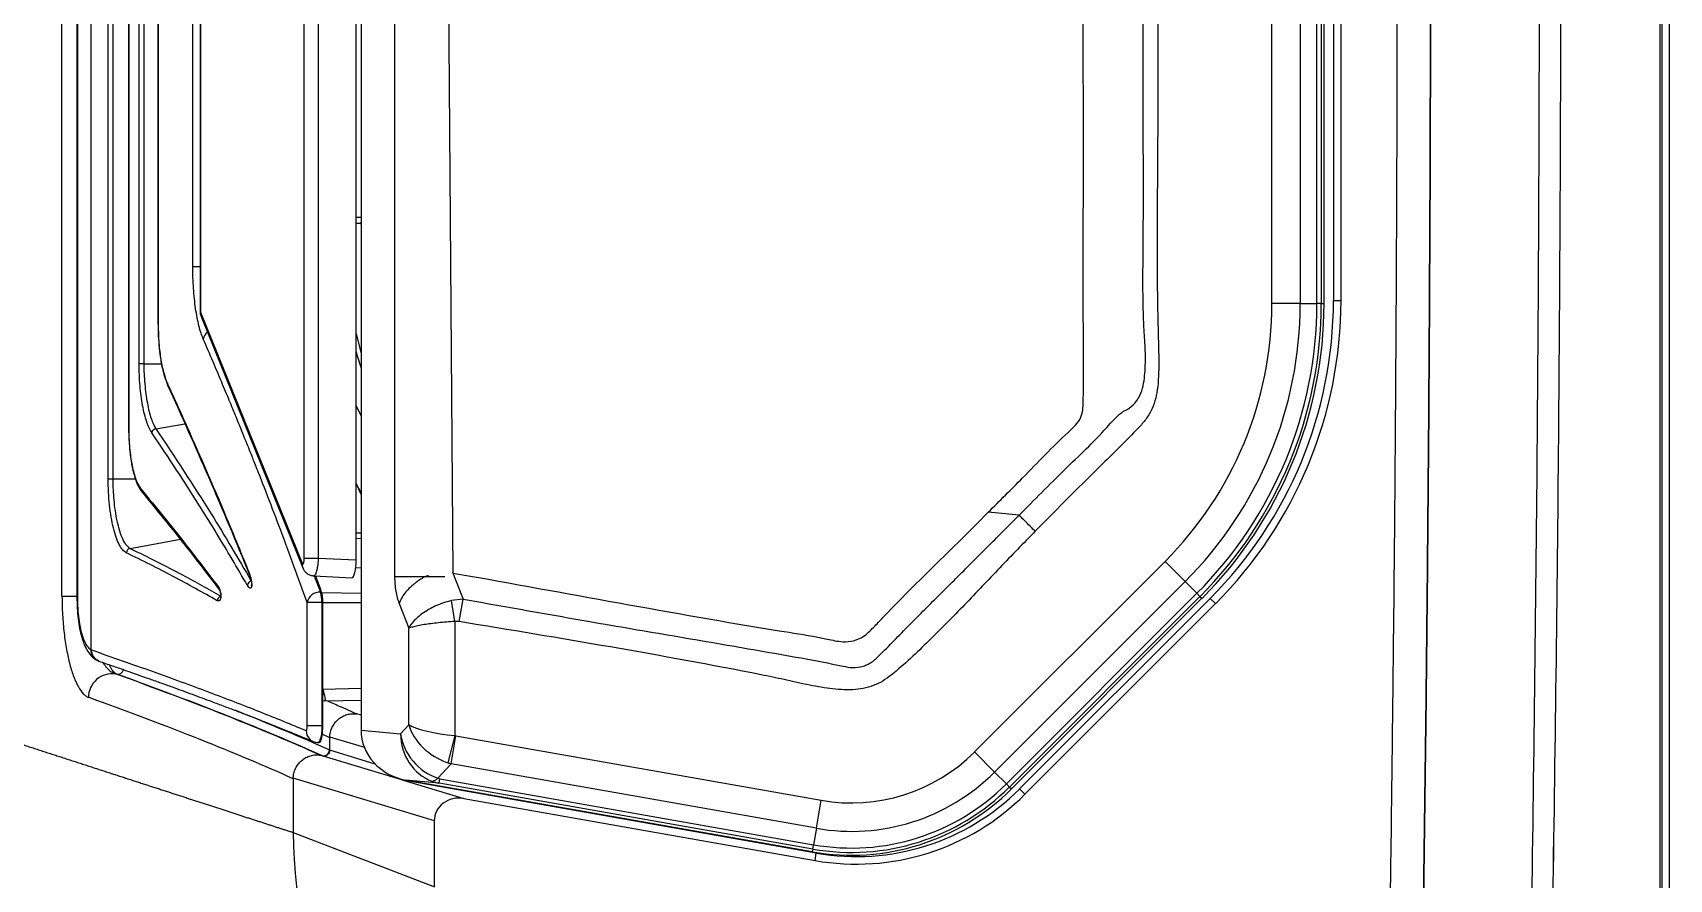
# Model space of a CAD drawing. Extents: x 409 to 498, y 628 to 778.
# Drawn here: x 480.86 to 498.04, y 679.6 to 688.48 of the extents above; entities that cross this region are included whole.
import ezdxf

# ---------------------------------------------------------------- set-up
doc = ezdxf.new("R2010")
doc.units = 0
doc.header["$MEASUREMENT"] = 0
doc.layers.add('1', color=4, linetype='Continuous')
doc.layers.add('GEOMETRY', color=4, linetype='Continuous', lineweight=25)

# ---------------------------------------------------------------- blocks, each defined once
blk = doc.blocks.new('2026_PULSE')
at = {"layer": 'GEOMETRY'}
for p, q in [((89.46, 86.582), (89.46, 2.918)), ((75.731, 53.227), (75.731, 36.205)), ((72.897, 37.049), (72.897, 52.403)), ((72.592, 37.612), (72.592, 51.888)), ((72.749, 51.88), (72.749, 37.572)), ((72.755, 51.88), (72.755, 37.572)), ((76.082, 51.619), (76.082, 37.813)), ((76.593, 51.605), (76.694, 37.853)), ((75.134, 38.01), (75.134, 51.442)), ((75.282, 51.442), (75.282, 38.01)), ((75.679, 37.992), (75.679, 51.46)), ((73.076, 38.842), (73.076, 50.61)), ((73.125, 50.61), (73.125, 38.842)), ((73.291, 50.078), (73.291, 39.374)), ((73.293, 50.078), (73.293, 39.374)), ((73.402, 40.048), (73.402, 49.39)), ((73.45, 49.39), (73.45, 40.048)), ((73.599, 48.956), (73.599, 40.475)), ((73.601, 48.956), (73.601, 40.475)), ((74.042, 48.857), (74.042, 40.595)), ((74.045, 48.857), (74.045, 40.595)), ((85.936, 48.786), (85.936, 40.714)), ((86.015, 40.714), (86.015, 48.786)), ((85.288, 40.68), (85.288, 48.752)), ((85.586, 48.752), (85.586, 40.68)), ((85.761, 40.68), (85.761, 48.752)), ((85.808, 48.752), (85.808, 40.68)), ((85.836, 48.752), (85.836, 40.68)), ((73.965, 41.066), (73.965, 48.386)), ((75.731, 41.584), (75.679, 41.584)), ((75.723, 41.522), (75.679, 41.522)), ((75.723, 41.522), (75.731, 41.522)), ((74.041, 41.066), (73.965, 41.066)), ((85.936, 40.714), (86.015, 40.714)), ((74.042, 40.595), (74.045, 40.595)), ((74.049, 40.554), (74.059, 40.526)), ((74.054, 40.573), (75.112, 37.956)), ((85.586, 40.68), (85.288, 40.68)), ((85.586, 40.68), (85.761, 40.68)), ((85.808, 40.68), (85.761, 40.68)), ((85.808, 40.68), (85.836, 40.68)), ((73.601, 40.475), (73.599, 40.475)), ((74.059, 40.526), (75.118, 37.909)), ((75.679, 40.363), (75.731, 40.155)), ((73.45, 40.048), (73.402, 40.048)), ((73.45, 40.048), (73.636, 40.048)), ((75.679, 39.609), (75.731, 39.498)), ((73.291, 39.374), (73.293, 39.374)), ((73.576, 39.368), (73.882, 39.419)), ((73.076, 38.842), (73.125, 38.842)), ((73.125, 38.842), (73.362, 38.842)), ((75.731, 38.676), (75.679, 38.797)), ((75.731, 38.698), (75.696, 38.759)), ((82.637, 38.46), (82.313, 38.491)), ((73.306, 38.112), (73.834, 38.207)), ((75.731, 38.272), (75.679, 38.272)), ((75.679, 38.217), (75.731, 38.219)), ((75.134, 38.01), (75.282, 38.01)), ((75.282, 38.01), (75.679, 37.992)), ((82.168, 35.976), (84.168, 37.976)), ((84.379, 37.765), (84.168, 37.976)), ((75.234, 37.823), (75.635, 37.804)), ((75.24, 37.823), (75.304, 37.652)), ((75.254, 37.822), (75.304, 37.683)), ((75.675, 37.91), (75.731, 37.908)), ((75.316, 37.652), (75.304, 37.683)), ((75.304, 37.652), (75.316, 37.652)), ((75.317, 37.648), (75.731, 37.642)), ((84.379, 37.765), (82.379, 35.765)), ((82.503, 35.641), (84.502, 37.641)), ((84.379, 37.765), (84.502, 37.641)), ((84.535, 37.608), (84.502, 37.641)), ((72.592, 37.612), (72.749, 37.612)), ((72.755, 37.572), (72.749, 37.572)), ((75.166, 36.25), (75.166, 37.544)), ((75.319, 37.544), (75.166, 37.544)), ((75.319, 37.544), (75.319, 36.25)), ((75.329, 37.544), (75.319, 37.544)), ((75.329, 36.62), (75.329, 37.544)), ((75.329, 37.544), (75.731, 37.544)), ((76.129, 37.535), (76.231, 37.274)), ((76.802, 37.579), (76.679, 37.564)), ((76.714, 37.345), (76.679, 37.564)), ((76.76, 37.344), (76.802, 37.579)), ((84.535, 37.608), (82.536, 35.608)), ((84.556, 37.588), (82.556, 35.588)), ((84.641, 37.587), (82.641, 35.588)), ((82.697, 35.532), (84.697, 37.532)), ((84.535, 37.608), (84.556, 37.588)), ((84.641, 37.587), (84.697, 37.532)), ((76.231, 36.262), (76.231, 37.274)), ((76.714, 37.345), (76.714, 36.148)), ((76.76, 37.344), (76.714, 37.345)), ((72.897, 37.049), (72.903, 37.046)), ((72.968, 36.935), (72.98, 36.93)), ((73.153, 36.795), (73.169, 36.792)), ((75.327, 36.604), (75.334, 36.601)), ((75.328, 36.636), (75.333, 36.621)), ((75.329, 36.636), (75.731, 36.644)), ((75.329, 36.571), (75.329, 36.62)), ((75.333, 36.621), (75.344, 36.58)), ((75.329, 36.25), (75.329, 36.571)), ((75.329, 36.508), (75.332, 36.509)), ((75.348, 36.513), (75.332, 36.508)), ((75.346, 36.512), (75.731, 36.52)), ((75.348, 36.513), (75.346, 36.513)), ((75.319, 36.25), (75.166, 36.25)), ((75.319, 36.25), (75.329, 36.25)), ((75.731, 36.361), (75.685, 36.375)), ((76.144, 36.167), (76.231, 36.262)), ((75.278, 36.075), (75.292, 36.075)), ((75.402, 36.126), (75.323, 36.161)), ((75.769, 36.024), (75.402, 36.132)), ((75.402, 35.995), (75.402, 36.126)), ((75.731, 36.205), (76.144, 36.167)), ((76.714, 36.148), (76.641, 35.862)), ((76.676, 35.852), (76.727, 36.145)), ((76.727, 36.145), (80.561, 35.469)), ((75.302, 35.943), (75.325, 35.936)), ((76.169, 35.68), (75.332, 35.933)), ((75.402, 35.995), (75.398, 35.997)), ((75.88, 35.849), (75.402, 35.994)), ((82.379, 35.765), (82.168, 35.976)), ((76.676, 35.852), (76.538, 35.7)), ((80.509, 35.176), (76.676, 35.852)), ((82.379, 35.765), (82.503, 35.641)), ((76.5, 35.252), (75.018, 35.7)), ((75.018, 35.695), (75.018, 35.131)), ((76.174, 35.679), (76.809, 35.487)), ((80.508, 34.915), (76.174, 35.679)), ((76.549, 35.649), (76.202, 35.681)), ((80.466, 34.929), (76.202, 35.681)), ((76.549, 35.649), (76.557, 35.695)), ((80.471, 34.957), (76.549, 35.649)), ((76.557, 35.695), (80.479, 35.003)), ((82.536, 35.608), (82.503, 35.641)), ((82.536, 35.608), (82.556, 35.588)), ((82.641, 35.588), (82.697, 35.532)), ((76.809, 35.487), (80.495, 34.838)), ((80.509, 35.176), (80.561, 35.469)), ((76.5, 34.56), (76.5, 35.252)), ((75.018, 35.131), (76.5, 34.56)), ((80.509, 35.176), (80.479, 35.003)), ((80.471, 34.957), (80.466, 34.929)), ((80.471, 34.957), (80.479, 35.003)), ((80.495, 34.838), (80.508, 34.915))]:
    blk.add_line(p, q, dxfattribs=at)
at = {"layer": 'GEOMETRY', "flags": 128}
for points in [[(75.723, 41.522), (75.726, 41.523), (75.728, 41.527), (75.731, 41.532), (75.731, 41.533)], [(75.679, 40.173), (75.691, 40.131), (75.731, 40.004)], [(76.692, 37.861), (76.73, 37.765), (76.802, 37.579)]]:
    blk.add_lwpolyline(points, dxfattribs=at)
at = {"layer": 'GEOMETRY'}
for centre, radius, start, end in [((81.514, 40.714), 4.422, 315.0001, 0), ((81.514, 40.714), 4.501, 315.0001, 0), ((74.167, 40.595), 0.125, 180, 199.0786), ((74.128, 40.582), 0.0837, 170.586, 198.9457), ((74.489, 40.748), 0.469, 199.0124, 201.9561), ((74.144, 40.56), 0.0913, 171.911, 201.8728), ((81.464, 40.68), 3.825, 315.0001, 0), ((81.464, 40.68), 4.123, 315.0001, 0), ((81.464, 40.68), 4.298, 315.0001, 0), ((81.464, 40.68), 4.344, 315.0001, 0), ((81.464, 40.68), 4.373, 315.0001, 0), ((74.194, 40.288), 0.121, 129.4048, 170.368), ((73.731, 39.842), 0.0338, 170.6822, 210.343), ((73.585, 39.319), 0.0503, 99.5655, 172.2644), ((73.46, 38.733), 0.0408, 174.2444, 218.2689), ((73.316, 38.065), 0.0482, 101.3451, 178.1177), ((74.587, 37.859), 0.0342, 171.9758, 209.3307), ((75.203, 37.943), 0.0913, 171.9051, 202.6004), ((74.271, 37.709), 0.0412, 175.0286, 217.3257), ((74.587, 37.72), 0.0496, 98.4209, 172.7957), ((75.297, 37.519), 0.134, 87.2297, 169.0883), ((75.01, 37.555), 0.31, 357.9507, 18.2905), ((74.27, 37.561), 0.0481, 100.7325, 178.1125), ((72.868, 37.18), 0.0663, 163.9802, 196.5226), ((73.12, 36.546), 0.251, 82.4639, 179.3876), ((73.177, 36.853), 0.0619, 261.9891, 347.0046), ((75.276, 36.197), 0.121, 178.2772, 269.4305), ((75.335, 35.998), 0.0628, 261.3767, 359.4559), ((80.878, 37.266), 1.825, 260, 315.0001), ((80.878, 37.266), 2.123, 260, 315.0001), ((76.466, 35.768), 0.099, 274.7783, 316.3514), ((80.878, 37.266), 2.373, 260, 315.0001), ((80.878, 37.266), 2.344, 260, 315.0001), ((80.878, 37.266), 2.298, 260, 315.0001), ((80.929, 37.3), 2.422, 260, 315.0001), ((80.929, 37.3), 2.501, 260, 315.0001)]:
    blk.add_arc(centre, radius, start, end, dxfattribs=at)
for centre, major_axis, ratio, start_param, end_param in [((75.635, 37.992), (0, 0.188), 0.23343, 3.130704, 4.711135), ((75.303, 37.544), (0, 0.125), 0.206898, 4.712389, 5.759587), ((-27.907, 53.065), (105.168, -18.595), 0.051607, 0.202683, 0.289704), ((-27.961, 53.075), (105.231, -18.606), 0.051607, 0.201869, 0.289371), ((-27.95, 52.819), (104.918, -18.595), 0.051723, 0.202479, 0.289746), ((-27.95, 53.137), (105.293, -18.606), 0.051579, 0.201859, 0.245918), ((75.292, 36.25), (0, 0.175), 0.206898, 3.483166, 4.712389), ((76.714, 36.262), (0.525, -0.051), 0.214989, 3.562743, 4.73309), ((76.714, 36.262), (0.458, -0.267), 0.746474, 3.805689, 4.976036), ((76.301, 36.197), (0.568, -0.053), 0.920287, 3.226571, 4.623069), ((76.628, 36.167), (-0.358, 0.384), 0.864326, 0.892781, 2.133404), ((76.628, 36.167), (-0.023, 0.525), 0.919446, 1.530803, 2.771426), ((76.793, 36.349), (0.149, 0.164), 0.846462, 3.562615, 3.63289), ((76.793, 36.349), (0.388, -0.353), 0.966078, 5.133411, 5.203687), ((76.177, 35.742), (0.0654, -0.0198), 0.914568, 4.861612, 5.313603), ((76.136, 35.432), (0.262, -0.079), 0.914568, 1.700566, 1.72002), ((76.748, 36.156), (0.442, 0.369), 0.813707, 3.576871, 3.732746), ((76.687, 35.808), (0.183, 0.08), 0.456183, 3.588425, 3.7443), ((76.771, 35.24), (0.262, -0.079), 0.914568, 1.700566, 3.411106)]:
    blk.add_ellipse(centre, major_axis=major_axis, ratio=ratio, start_param=start_param, end_param=end_param, dxfattribs=at)
for points, knots in [([(89.386, 2.918), (89.386, 2.945), (89.386, 2.973), (89.386, 3.027), (89.386, 3.109), (89.386, 3.299), (89.386, 3.681), (89.386, 4.443), (89.386, 5.968), (89.386, 7.276), (89.386, 9.89), (89.385, 11.633), (89.385, 16.862), (89.385, 20.348), (89.384, 30.806), (89.384, 37.778), (89.384, 51.722), (89.384, 58.694), (89.385, 69.152), (89.385, 72.638), (89.385, 77.867), (89.386, 79.61), (89.386, 82.225), (89.386, 83.532), (89.386, 85.057), (89.386, 85.82), (89.386, 86.201), (89.386, 86.392), (89.386, 86.473), (89.386, 86.528), (89.386, 86.555), (89.386, 86.582)], [0, 0, 0, 0, 0.000977, 0.000977, 0.001953, 0.003906, 0.007812, 0.015625, 0.03125, 0.0625, 0.0625, 0.125, 0.125, 0.25, 0.25, 0.5, 0.5, 0.75, 0.75, 0.875, 0.875, 0.9375, 0.9375, 0.96875, 0.984375, 0.992187, 0.996094, 0.998047, 0.999023, 0.999023, 1, 1, 1, 1]), ([(89.386, 2.918), (89.386, 2.945), (89.386, 2.973), (89.386, 3.027), (89.386, 3.109), (89.386, 3.299), (89.386, 3.681), (89.386, 4.443), (89.386, 5.968), (89.386, 7.276), (89.386, 9.89), (89.385, 11.633), (89.385, 16.862), (89.385, 20.348), (89.384, 30.806), (89.384, 37.778), (89.384, 51.722), (89.384, 58.694), (89.385, 69.152), (89.385, 72.638), (89.385, 77.867), (89.386, 79.61), (89.386, 82.225), (89.386, 83.532), (89.386, 85.057), (89.386, 85.82), (89.386, 86.201), (89.386, 86.392), (89.386, 86.473), (89.386, 86.528), (89.386, 86.555), (89.386, 86.582)], [0, 0, 0, 0, 0.000977, 0.000977, 0.001953, 0.003906, 0.007812, 0.015625, 0.03125, 0.0625, 0.0625, 0.125, 0.125, 0.25, 0.25, 0.5, 0.5, 0.75, 0.75, 0.875, 0.875, 0.9375, 0.9375, 0.96875, 0.984375, 0.992187, 0.996094, 0.998047, 0.999023, 0.999023, 1, 1, 1, 1]), ([(89.316, 86.533), (89.317, 86.529), (89.316, 86.526), (89.316, 86.519), (89.316, 86.509), (89.317, 86.485), (89.317, 86.437), (89.317, 86.342), (89.317, 86.152), (89.318, 85.771), (89.32, 85.009), (89.323, 83.486), (89.326, 82.18), (89.331, 79.569), (89.334, 77.828), (89.343, 72.605), (89.348, 69.123), (89.355, 62.16), (89.358, 58.678), (89.361, 51.714), (89.362, 48.232), (89.362, 41.268), (89.361, 37.786), (89.358, 30.823), (89.355, 27.341), (89.348, 20.377), (89.343, 16.895), (89.331, 9.931), (89.324, 6.45), (89.316, 2.968)], [0, 0, 0, 0, 0.000122, 0.000122, 0.000244, 0.000488, 0.000977, 0.001953, 0.003906, 0.007813, 0.015625, 0.03125, 0.0625, 0.0625, 0.125, 0.125, 0.25, 0.25, 0.375, 0.375, 0.5, 0.5, 0.625, 0.625, 0.75, 0.75, 0.875, 0.875, 1, 1, 1, 1]), ([(89.316, 86.533), (89.317, 86.529), (89.316, 86.526), (89.316, 86.519), (89.316, 86.509), (89.317, 86.485), (89.317, 86.437), (89.317, 86.342), (89.317, 86.152), (89.318, 85.771), (89.32, 85.009), (89.323, 83.486), (89.326, 82.18), (89.331, 79.569), (89.334, 77.828), (89.343, 72.605), (89.348, 69.123), (89.355, 62.16), (89.358, 58.678), (89.361, 51.714), (89.362, 48.232), (89.362, 41.268), (89.361, 37.786), (89.358, 30.823), (89.355, 27.341), (89.348, 20.377), (89.343, 16.895), (89.331, 9.931), (89.324, 6.45), (89.316, 2.968)], [0, 0, 0, 0, 0.000122, 0.000122, 0.000244, 0.000488, 0.000977, 0.001953, 0.003906, 0.007813, 0.015625, 0.03125, 0.0625, 0.0625, 0.125, 0.125, 0.25, 0.25, 0.375, 0.375, 0.5, 0.5, 0.625, 0.625, 0.75, 0.75, 0.875, 0.875, 1, 1, 1, 1]), ([(86.867, 84.735), (87.075, 81.407), (87.256, 78.078), (87.564, 71.417), (87.691, 68.086), (87.843, 63.087), (87.887, 61.421), (87.963, 58.087), (87.994, 56.42), (88.07, 51.42), (88.12, 44.752), (88.07, 38.084), (87.969, 31.416), (87.894, 28.083), (87.691, 21.417), (87.564, 18.085), (87.333, 13.089), (87.249, 11.424), (87.068, 8.094), (86.971, 6.43), (86.867, 4.765)], [0, 0, 0, 0, 0.125, 0.125, 0.25, 0.25, 0.3125, 0.3125, 0.375, 0.375, 0.5, 0.625, 0.625, 0.75, 0.75, 0.875, 0.875, 0.9375, 0.9375, 1, 1, 1, 1]), ([(86.867, 84.735), (87.283, 78.079), (87.59, 71.419), (87.894, 61.421), (87.969, 58.087), (88.07, 51.42), (88.095, 48.086), (88.095, 41.418), (88.07, 38.084), (87.969, 31.416), (87.894, 28.083), (87.59, 18.084), (87.283, 11.422), (86.867, 4.765)], [0.216375, 0.216375, 0.216375, 0.216375, 0.723368, 0.723368, 0.976864, 0.976864, 1.230361, 1.230361, 1.483857, 1.483857, 1.737354, 1.737354, 2.244347, 2.244347, 2.244347, 2.244347]), ([(87.043, 4.755), (87.151, 6.419), (87.252, 8.084), (87.44, 11.414), (87.527, 13.08), (87.768, 18.077), (87.901, 21.41), (88.06, 26.41), (88.106, 28.078), (88.185, 31.412), (88.218, 33.08), (88.297, 38.082), (88.349, 44.752), (88.297, 51.422), (88.218, 56.424), (88.185, 58.092), (88.106, 61.426), (88.06, 63.093), (87.901, 68.093), (87.768, 71.426), (87.447, 78.088), (87.259, 81.418), (87.043, 84.746)], [0, 0, 0, 0, 0.0625, 0.0625, 0.125, 0.125, 0.25, 0.25, 0.3125, 0.3125, 0.375, 0.375, 0.5, 0.625, 0.625, 0.6875, 0.6875, 0.75, 0.75, 0.875, 0.875, 1, 1, 1, 1]), ([(87.043, 4.755), (87.474, 11.412), (87.796, 18.076), (88.113, 28.077), (88.192, 31.412), (88.297, 38.082), (88.323, 41.417), (88.323, 48.087), (88.297, 51.422), (88.192, 58.092), (88.113, 61.427), (87.795, 71.427), (87.474, 78.089), (87.043, 84.746)], [0, 0, 0, 0, 0.50835, 0.50835, 0.762525, 0.762525, 1.016701, 1.016701, 1.270876, 1.270876, 1.525051, 1.525051, 2.033401, 2.033401, 2.033401, 2.033401]), ([(86.525, 55.466), (86.528, 55.26), (86.534, 54.848), (86.542, 54.23), (86.55, 53.611), (86.557, 52.993), (86.564, 52.375), (86.57, 51.757), (86.576, 51.138), (86.581, 50.52), (86.586, 49.902), (86.59, 49.284), (86.593, 48.665), (86.596, 48.047), (86.598, 47.429), (86.6, 46.811), (86.601, 46.192), (86.602, 45.574), (86.603, 44.956), (86.603, 44.338), (86.602, 43.719), (86.601, 43.101), (86.6, 42.483), (86.598, 41.864), (86.595, 41.246), (86.592, 40.628), (86.588, 40.01), (86.583, 39.24), (86.576, 38.32), (86.565, 37.248), (86.553, 36.177), (86.54, 35.106), (86.53, 34.391), (86.525, 34.034)], [0, 0, 0, 0, 0.028848, 0.057695, 0.086542, 0.11539, 0.144237, 0.173084, 0.201931, 0.230778, 0.259625, 0.288472, 0.31732, 0.346167, 0.375014, 0.403862, 0.432709, 0.461557, 0.490404, 0.519252, 0.548099, 0.576947, 0.605794, 0.634642, 0.66349, 0.692337, 0.721185, 0.750032, 0.800026, 0.850019, 0.900013, 0.950006, 1, 1, 1, 1]), ([(86.875, 55.471), (86.877, 55.293), (86.883, 54.935), (86.89, 54.399), (86.897, 53.863), (86.904, 53.327), (86.91, 52.791), (86.916, 52.255), (86.921, 51.719), (86.926, 51.183), (86.931, 50.647), (86.935, 50.111), (86.939, 49.575), (86.942, 49.039), (86.945, 48.503), (86.948, 47.967), (86.95, 47.431), (86.952, 46.894), (86.953, 46.358), (86.954, 45.822), (86.955, 45.286), (86.955, 44.75), (86.955, 44.214), (86.954, 43.678), (86.953, 43.142), (86.952, 42.606), (86.95, 42.07), (86.948, 41.534), (86.945, 40.998), (86.942, 40.462), (86.939, 39.926), (86.935, 39.389), (86.931, 38.853), (86.926, 38.317), (86.921, 37.781), (86.916, 37.245), (86.91, 36.709), (86.904, 36.173), (86.897, 35.637), (86.89, 35.101), (86.883, 34.565), (86.877, 34.208), (86.875, 34.029)], [0, 0, 0, 0, 0.025, 0.050001, 0.075001, 0.100001, 0.125002, 0.150002, 0.175002, 0.200002, 0.225002, 0.250002, 0.275002, 0.300002, 0.325001, 0.350001, 0.375001, 0.400001, 0.425001, 0.45, 0.475, 0.5, 0.525, 0.55, 0.574999, 0.599999, 0.624999, 0.649999, 0.674999, 0.699998, 0.724998, 0.749998, 0.774998, 0.799998, 0.824998, 0.849998, 0.874998, 0.899999, 0.924999, 0.949999, 0.975, 1, 1, 1, 1]), ([(86.875, 34.029), (86.877, 34.208), (86.883, 34.565), (86.89, 35.101), (86.897, 35.637), (86.904, 36.173), (86.91, 36.71), (86.916, 37.246), (86.921, 37.782), (86.926, 38.318), (86.931, 38.854), (86.935, 39.39), (86.939, 39.926), (86.942, 40.462), (86.945, 40.998), (86.948, 41.534), (86.95, 42.07), (86.952, 42.606), (86.953, 43.143), (86.954, 43.679), (86.955, 44.215), (86.955, 44.751), (86.955, 45.287), (86.954, 45.823), (86.953, 46.359), (86.952, 46.895), (86.95, 47.431), (86.948, 47.967), (86.945, 48.503), (86.942, 49.039), (86.939, 49.575), (86.935, 50.111), (86.931, 50.647), (86.926, 51.183), (86.921, 51.719), (86.916, 52.255), (86.91, 52.791), (86.904, 53.327), (86.897, 53.863), (86.89, 54.399), (86.883, 54.935), (86.877, 55.293), (86.875, 55.471)], [0, 0, 0, 0, 0.025004, 0.050008, 0.075011, 0.100014, 0.125017, 0.150019, 0.175021, 0.200023, 0.225024, 0.250025, 0.275026, 0.300027, 0.325027, 0.350027, 0.375027, 0.400027, 0.425026, 0.450026, 0.475025, 0.500024, 0.525023, 0.550022, 0.575021, 0.60002, 0.625018, 0.650017, 0.675016, 0.700014, 0.725013, 0.750011, 0.77501, 0.800008, 0.825007, 0.850006, 0.875005, 0.900003, 0.925002, 0.950001, 0.975001, 1, 1, 1, 1]), ([(76.76, 52.088), (76.982, 52.127), (78.09, 52.323), (79.281, 52.519), (80.327, 52.72), (80.57, 52.768), (80.77, 52.801), (80.927, 52.804), (81.037, 52.785), (81.143, 52.748), (81.253, 52.687), (81.36, 52.596), (81.466, 52.485), (82.035, 51.89), (82.835, 51.12), (83.607, 50.335), (83.908, 50.04), (83.986, 49.945), (84.041, 49.841), (84.083, 49.714), (84.095, 49.561), (84.082, 49.069), (84.099, 47.829), (84.084, 45.493), (84.101, 42.955), (84.079, 41.126), (84.096, 40.355), (84.105, 40.064), (84.099, 39.831), (84.066, 39.659), (84.022, 39.551), (83.96, 39.452), (83.797, 39.276), (83.405, 38.897), (83.048, 38.537), (82.806, 38.291)], [0, 0, 0, 0, 0.03273, 0.163648, 0.175653, 0.187658, 0.199644, 0.205049, 0.210454, 0.215858, 0.221261, 0.228663, 0.236112, 0.243565, 0.348466, 0.397583, 0.403718, 0.409824, 0.415316, 0.420808, 0.42913, 0.437515, 0.492348, 0.609476, 0.777448, 0.861434, 0.875538, 0.889641, 0.903702, 0.909359, 0.915018, 0.920634, 0.926263, 0.949783, 1, 1, 1, 1]), ([(82.637, 38.46), (82.637, 38.46), (82.796, 38.619), (83.099, 38.93), (83.47, 39.274), (83.662, 39.501), (83.741, 39.556), (83.792, 39.578), (83.845, 39.625), (83.901, 39.701), (83.946, 39.824), (83.964, 40.003), (83.962, 40.217), (83.946, 40.431), (83.933, 40.805), (83.944, 41.569), (83.93, 44.11), (83.958, 46.793), (83.932, 49.049), (83.942, 49.492), (83.941, 49.595), (83.917, 49.7), (83.87, 49.78), (83.779, 49.865), (83.657, 49.965), (83.503, 50.11), (83.351, 50.258), (82.962, 50.646), (82.389, 51.218), (81.778, 51.836), (81.405, 52.198), (81.237, 52.38), (81.129, 52.492), (81.034, 52.545), (80.95, 52.57), (80.892, 52.575), (80.754, 52.553), (80.563, 52.515), (80.289, 52.468), (79.035, 52.246), (77.873, 52.041), (76.802, 51.853)], [0, 0, 0, 0, 0, 0.03351, 0.064598, 0.075502, 0.077238, 0.079027, 0.084361, 0.08772, 0.093111, 0.103638, 0.114249, 0.124957, 0.135615, 0.170011, 0.238803, 0.51397, 0.56964, 0.574792, 0.579934, 0.584977, 0.590628, 0.593433, 0.603874, 0.614365, 0.624915, 0.635437, 0.696264, 0.745422, 0.764916, 0.773628, 0.782303, 0.788055, 0.789461, 0.795352, 0.79655, 0.810366, 0.824205, 0.838045, 1, 1, 1, 1]), ([(82.313, 38.491), (82.433, 38.611), (82.715, 38.89), (83.012, 39.203), (83.229, 39.402), (83.291, 39.483), (83.31, 39.583), (83.312, 39.942), (83.31, 40.584), (83.311, 41.82), (83.311, 44.019), (83.305, 46.576), (83.319, 48.67), (83.306, 49.551), (83.314, 49.8), (83.303, 49.907), (83.262, 49.996), (83.2, 50.06), (82.979, 50.261), (82.385, 50.889), (81.663, 51.554), (81.14, 52.135), (80.962, 52.275), (80.859, 52.303), (80.765, 52.298), (80.528, 52.252), (79.871, 52.142), (78.571, 51.908), (77.423, 51.707), (76.723, 51.584), (76.695, 51.579)], [0, 0, 0, 0, 0.026141, 0.061081, 0.066365, 0.071542, 0.076551, 0.081625, 0.126931, 0.175318, 0.272092, 0.465639, 0.569001, 0.594841, 0.601156, 0.607386, 0.6112, 0.616059, 0.620957, 0.657288, 0.749019, 0.771953, 0.777715, 0.783475, 0.787838, 0.792239, 0.82052, 0.890507, 0.995643, 1, 1, 1, 1]), ([(74.075, 40.308), (74.067, 40.328), (74.051, 40.369), (74.029, 40.445), (74.01, 40.532), (73.994, 40.627), (73.981, 40.73), (73.972, 40.839), (73.966, 40.951), (73.965, 41.028), (73.965, 41.066)], [0, 0, 0, 0, 0.124846, 0.25034, 0.374989, 0.500419, 0.625461, 0.750161, 0.875525, 1, 1, 1, 1]), ([(73.599, 40.475), (73.6, 40.434), (73.6, 40.369), (73.605, 40.307), (73.607, 40.285)], [0, 0, 0, 0, 0.637654, 1, 1, 1, 1]), ([(73.601, 40.475), (73.602, 40.412), (73.605, 40.285), (73.625, 40.109), (73.656, 39.955), (73.683, 39.883), (73.697, 39.847)], [0, 0, 0, 0, 0.250163, 0.499981, 0.749644, 1, 1, 1, 1]), ([(73.607, 40.285), (73.607, 40.275), (73.609, 40.242), (73.614, 40.193), (73.622, 40.133), (73.631, 40.07), (73.646, 39.993), (73.669, 39.905), (73.689, 39.855), (73.7, 39.828)], [0, 0, 0, 0, 0.0487391, 0.1762892, 0.2694797, 0.3887592, 0.5494769, 0.7524998, 1, 1, 1, 1]), ([(75.166, 37.544), (75.073, 37.799), (74.939, 38.169), (74.778, 38.59), (74.711, 38.762), (74.686, 38.826), (74.678, 38.846), (74.671, 38.866), (74.663, 38.886), (74.655, 38.906), (74.645, 38.929), (74.632, 38.962), (74.614, 39.009), (74.589, 39.071), (74.559, 39.148), (74.521, 39.24), (74.474, 39.357), (74.416, 39.499), (74.345, 39.67), (74.265, 39.863), (74.174, 40.078), (74.109, 40.229), (74.075, 40.308)], [0, 0, 0, 0, 0.277448, 0.401582, 0.4566, 0.463822, 0.471049, 0.478281, 0.485516, 0.492756, 0.499999, 0.511403, 0.528309, 0.550718, 0.578629, 0.612043, 0.650958, 0.70492, 0.766805, 0.836613, 0.914345, 1, 1, 1, 1]), ([(73.535, 39.326), (73.525, 39.341), (73.506, 39.373), (73.481, 39.439), (73.457, 39.518), (73.438, 39.609), (73.422, 39.71), (73.41, 39.818), (73.403, 39.932), (73.402, 40.009), (73.402, 40.048)], [0, 0, 0, 0, 0.124735, 0.249854, 0.374333, 0.499616, 0.624086, 0.749316, 0.874628, 1, 1, 1, 1]), ([(73.45, 40.048), (73.451, 40.013), (73.453, 39.942), (73.46, 39.836), (73.472, 39.733), (73.487, 39.635), (73.506, 39.548), (73.527, 39.473), (73.551, 39.412), (73.568, 39.383), (73.576, 39.368)], [0, 0, 0, 0, 0.120308, 0.244636, 0.371786, 0.500372, 0.628909, 0.755917, 0.880013, 1, 1, 1, 1]), ([(73.697, 39.847), (73.799, 39.622), (74.001, 39.175), (74.286, 38.514), (74.465, 38.079), (74.553, 37.863)], [0, 0, 0, 0, 0.339526, 0.672872, 1, 1, 1, 1]), ([(73.701, 39.825), (73.846, 39.503), (74.145, 38.84), (74.417, 38.181), (74.558, 37.842)], [0, 0, 0, 0, 0.484376, 1, 1, 1, 1]), ([(73.291, 39.374), (73.291, 39.345), (73.292, 39.291), (73.297, 39.198), (73.303, 39.138), (73.307, 39.101)], [0, 0, 0, 0, 0.3068756, 0.5799452, 1, 1, 1, 1]), ([(73.293, 39.374), (73.293, 39.339), (73.294, 39.269), (73.301, 39.167), (73.312, 39.07), (73.327, 38.98), (73.346, 38.9), (73.368, 38.831), (73.393, 38.775), (73.411, 38.75), (73.419, 38.737)], [0, 0, 0, 0, 0.124858, 0.249836, 0.374436, 0.499655, 0.624164, 0.74944, 0.874599, 1, 1, 1, 1]), ([(73.576, 39.368), (73.774, 39.072), (74.126, 38.541), (74.441, 38.005), (74.579, 37.769)], [0, 0, 0, 0, 0.56, 1, 1, 1, 1]), ([(74.537, 37.726), (74.431, 37.908), (74.22, 38.268), (73.886, 38.801), (73.651, 39.151), (73.535, 39.326)], [0, 0, 0, 0, 0.338019, 0.671367, 1, 1, 1, 1]), ([(73.307, 39.101), (73.307, 39.098), (73.31, 39.066), (73.319, 39.015), (73.332, 38.946), (73.348, 38.884), (73.367, 38.822), (73.393, 38.758), (73.416, 38.725), (73.429, 38.707)], [0, 0, 0, 0, 0.0146762, 0.1734504, 0.3064307, 0.4459868, 0.594562, 0.7759771, 1, 1, 1, 1]), ([(73.267, 38.066), (73.254, 38.075), (73.229, 38.092), (73.193, 38.149), (73.159, 38.226), (73.131, 38.324), (73.107, 38.438), (73.09, 38.565), (73.079, 38.701), (73.077, 38.795), (73.076, 38.842)], [0, 0, 0, 0, 0.124988, 0.249816, 0.374945, 0.499649, 0.624856, 0.749497, 0.874947, 1, 1, 1, 1]), ([(73.125, 38.842), (73.125, 38.811), (73.126, 38.745), (73.133, 38.643), (73.144, 38.534), (73.162, 38.423), (73.187, 38.316), (73.22, 38.222), (73.26, 38.146), (73.29, 38.123), (73.306, 38.112)], [0, 0, 0, 0, 0.087627, 0.186001, 0.295096, 0.414879, 0.545312, 0.686346, 0.837929, 1, 1, 1, 1]), ([(73.419, 38.737), (73.577, 38.545), (73.858, 38.201), (74.116, 37.862), (74.23, 37.712)], [0, 0, 0, 0, 0.559999, 1, 1, 1, 1]), ([(73.428, 38.708), (73.564, 38.541), (73.846, 38.198), (74.105, 37.859), (74.238, 37.684)], [0, 0, 0, 0, 0.484376, 1, 1, 1, 1]), ([(76.695, 37.853), (76.75, 37.844), (77.925, 37.637), (79.232, 37.385), (80.545, 37.181), (80.768, 37.127), (80.901, 37.136), (81.014, 37.189), (81.11, 37.282), (81.429, 37.625), (81.842, 38.018), (82.21, 38.387), (82.313, 38.491)], [0, 0, 0, 0, 0.026486, 0.575077, 0.64036, 0.667105, 0.685152, 0.703185, 0.726026, 0.749032, 0.929522, 1, 1, 1, 1]), ([(76.802, 37.579), (77.023, 37.54), (77.467, 37.462), (78.205, 37.331), (79.018, 37.193), (79.906, 37.041), (80.528, 36.932), (80.892, 36.855), (80.973, 36.867), (81.053, 36.895), (81.102, 36.924), (81.246, 37.062), (81.464, 37.29), (81.791, 37.614), (82.116, 37.939), (82.398, 38.221), (82.572, 38.395), (82.637, 38.46), (82.637, 38.46)], [0, 0, 0, 0, 0.103116, 0.206231, 0.343732, 0.481234, 0.618708, 0.633637, 0.651156, 0.655188, 0.672643, 0.676676, 0.746861, 0.817117, 0.887453, 0.957747, 1, 1, 1, 1, 1]), ([(82.806, 38.291), (82.681, 38.164), (82.432, 37.909), (82.067, 37.519), (81.69, 37.141), (81.408, 36.868), (81.207, 36.717), (81.108, 36.669), (81.002, 36.638), (80.849, 36.623), (80.65, 36.638), (80.409, 36.68), (80.171, 36.737), (78.959, 36.981), (77.819, 37.169), (76.76, 37.344)], [0, 0, 0, 0, 0.078909, 0.157865, 0.236733, 0.31552, 0.331669, 0.347818, 0.363966, 0.380112, 0.41596, 0.451997, 0.488252, 0.524399, 1, 1, 1, 1]), ([(74.221, 37.563), (74.07, 37.648), (73.767, 37.819), (73.434, 37.984), (73.267, 38.066)], [0, 0, 0, 0, 0.50134, 1, 1, 1, 1]), ([(73.306, 38.112), (73.493, 38.02), (73.825, 37.854), (74.128, 37.684), (74.261, 37.609)], [0, 0, 0, 0, 0.56, 1, 1, 1, 1]), ([(75.112, 37.956), (75.113, 37.954), (75.116, 37.949), (75.12, 37.947), (75.123, 37.949), (75.127, 37.956), (75.13, 37.966), (75.132, 37.979), (75.134, 37.994), (75.134, 38.005), (75.134, 38.01)], [0, 0, 0, 0, 0.125058, 0.250072, 0.375047, 0.5, 0.624953, 0.749928, 0.874942, 1, 1, 1, 1]), ([(75.282, 38.01), (75.281, 37.994), (75.279, 37.961), (75.273, 37.916), (75.265, 37.876), (75.255, 37.846), (75.245, 37.828), (75.237, 37.821), (75.234, 37.823), (75.233, 37.824)], [0, 0, 0, 0, 0.163541, 0.327082, 0.490623, 0.654164, 0.817705, 0.981246, 1, 1, 1, 1]), ([(74.553, 37.863), (74.56, 37.845), (74.57, 37.817), (74.58, 37.772), (74.583, 37.743), (74.584, 37.726), (74.583, 37.715), (74.581, 37.707), (74.578, 37.698), (74.57, 37.692), (74.556, 37.697), (74.545, 37.715), (74.537, 37.726)], [0, 0, 0, 0, 0.250094, 0.375414, 0.447112, 0.475068, 0.501109, 0.526471, 0.554548, 0.626601, 0.750926, 1, 1, 1, 1]), ([(74.558, 37.841), (74.56, 37.835), (74.566, 37.822), (74.573, 37.8), (74.577, 37.782), (74.579, 37.774)], [0, 0, 0, 0, 0.295646, 0.684299, 1, 1, 1, 1]), ([(75.117, 37.911), (75.123, 37.899), (75.134, 37.875), (75.164, 37.847), (75.198, 37.828), (75.223, 37.825), (75.235, 37.824)], [0, 0, 0, 0, 0.246355, 0.501035, 0.754935, 1, 1, 1, 1]), ([(76.082, 37.813), (76.083, 37.787), (76.084, 37.736), (76.094, 37.662), (76.109, 37.593), (76.122, 37.555), (76.129, 37.535)], [0, 0, 0, 0, 0.247638, 0.499961, 0.747882, 1, 1, 1, 1]), ([(76.439, 37.825), (76.432, 37.824), (76.414, 37.82), (76.384, 37.804), (76.353, 37.786), (76.328, 37.768), (76.306, 37.753), (76.278, 37.731), (76.241, 37.699), (76.198, 37.653), (76.157, 37.598), (76.139, 37.557), (76.129, 37.535)], [0, 0, 0, 0, 0.045569, 0.120768, 0.212935, 0.267923, 0.318174, 0.381265, 0.499393, 0.644193, 0.812633, 1, 1, 1, 1]), ([(74.23, 37.712), (74.237, 37.702), (74.246, 37.686), (74.256, 37.653), (74.259, 37.63), (74.26, 37.616), (74.26, 37.606), (74.259, 37.596), (74.257, 37.585), (74.252, 37.57), (74.239, 37.557), (74.229, 37.561), (74.221, 37.563)], [0, 0, 0, 0, 0.247979, 0.372617, 0.441301, 0.470594, 0.498636, 0.526698, 0.555944, 0.624572, 0.749681, 1, 1, 1, 1]), ([(74.238, 37.684), (74.243, 37.677), (74.249, 37.667), (74.255, 37.646), (74.258, 37.632), (74.259, 37.621), (74.259, 37.615), (74.258, 37.612), (74.258, 37.611)], [0, 0, 0, 0, 0.5255766, 0.7400422, 0.8850133, 0.9378299, 0.9842125, 1, 1, 1, 1]), ([(74.579, 37.769), (74.58, 37.753), (74.58, 37.734), (74.581, 37.72), (74.582, 37.721), (74.582, 37.721)], [0, 0, 0, 0, 0.747643, 0.944933, 1, 1, 1, 1]), ([(74.582, 37.721), (74.582, 37.721), (74.582, 37.721), (74.582, 37.72), (74.582, 37.72), (74.582, 37.72)], [0, 0, 0, 0, 0.001229, 0.449494, 1, 1, 1, 1]), ([(72.592, 37.612), (72.592, 37.545), (72.594, 37.48), (72.6, 37.383), (72.602, 37.351), (72.607, 37.288), (72.611, 37.256), (72.621, 37.164), (72.63, 37.106), (72.645, 37.023), (72.651, 36.996), (72.662, 36.943), (72.668, 36.918), (72.687, 36.846), (72.701, 36.802), (72.72, 36.753), (72.724, 36.743), (72.732, 36.725), (72.736, 36.716), (72.747, 36.69), (72.756, 36.674), (72.78, 36.63), (72.797, 36.606), (72.824, 36.578), (72.833, 36.57), (72.851, 36.557), (72.86, 36.552), (72.869, 36.549)], [0, 0, 0, 0, 0.125, 0.125, 0.1875, 0.1875, 0.25, 0.25, 0.375, 0.375, 0.4375, 0.4375, 0.5, 0.5, 0.625, 0.625, 0.65625, 0.65625, 0.6875, 0.6875, 0.75, 0.75, 0.875, 0.875, 0.9375, 0.9375, 1, 1, 1, 1]), ([(72.749, 37.572), (72.75, 37.533), (72.752, 37.457), (72.763, 37.347), (72.781, 37.245), (72.797, 37.189), (72.805, 37.161)], [0, 0, 0, 0, 0.249952, 0.49907, 0.748985, 1, 1, 1, 1]), ([(72.755, 37.572), (72.756, 37.532), (72.757, 37.453), (72.77, 37.35), (72.785, 37.264), (72.798, 37.22), (72.804, 37.198)], [0, 0, 0, 0, 0.280221, 0.559883, 0.779694, 1, 1, 1, 1]), ([(74.258, 37.611), (74.258, 37.609), (74.258, 37.606), (74.258, 37.603), (74.257, 37.599), (74.257, 37.596), (74.256, 37.595), (74.257, 37.595), (74.257, 37.595)], [0, 0, 0, 0, 0.158014, 0.274759, 0.393618, 0.657933, 0.993152, 1, 1, 1, 1]), ([(76.679, 37.564), (76.65, 37.557), (76.594, 37.541), (76.512, 37.509), (76.436, 37.47), (76.368, 37.426), (76.311, 37.378), (76.264, 37.328), (76.24, 37.292), (76.231, 37.274), (76.231, 37.274)], [0, 0, 0, 0, 0.14205, 0.284106, 0.428901, 0.573703, 0.71155, 0.8494, 0.998398, 1, 1, 1, 1]), ([(76.714, 37.345), (76.685, 37.343), (76.626, 37.339), (76.542, 37.331), (76.463, 37.322), (76.39, 37.312), (76.326, 37.3), (76.271, 37.287), (76.243, 37.278), (76.231, 37.274), (76.231, 37.274)], [0, 0, 0, 0, 0.14205, 0.284106, 0.422724, 0.561349, 0.705372, 0.8494, 0.998398, 1, 1, 1, 1]), ([(72.804, 37.198), (72.812, 37.177), (72.827, 37.135), (72.858, 37.078), (72.882, 37.06), (72.897, 37.049)], [0, 0, 0, 0, 0.280241, 0.560088, 1, 1, 1, 1]), ([(72.805, 37.161), (72.812, 37.139), (72.828, 37.092), (72.862, 37.028), (72.907, 36.969), (72.946, 36.946), (72.966, 36.934)], [0, 0, 0, 0, 0.215771, 0.452722, 0.713562, 1, 1, 1, 1]), ([(72.968, 36.934), (72.961, 36.937), (72.947, 36.944), (72.929, 36.96), (72.914, 36.98), (72.9, 37.009), (72.898, 37.033), (72.897, 37.049)], [0, 0, 0, 0, 0.160958, 0.335881, 0.510803, 0.68206, 1, 1, 1, 1]), ([(72.98, 36.93), (72.978, 36.931), (72.961, 36.937), (72.934, 36.959), (72.913, 36.992), (72.903, 37.023), (72.903, 37.04), (72.903, 37.048)], [0, 0, 0, 0, 0.042062, 0.361392, 0.680722, 0.840042, 1, 1, 1, 1]), ([(72.903, 37.046), (73.118, 36.971), (73.549, 36.821), (74.134, 36.606), (74.675, 36.398), (74.995, 36.266), (75.155, 36.201)], [0, 0, 0, 0, 0.251496, 0.502002, 0.751496, 1, 1, 1, 1]), ([(72.979, 36.929), (73.026, 36.913), (73.115, 36.882), (73.237, 36.84), (73.343, 36.802), (73.433, 36.77), (73.508, 36.744), (73.572, 36.721), (73.631, 36.7), (73.69, 36.679), (73.8, 36.639), (73.96, 36.581), (74.14, 36.514), (74.292, 36.457), (74.415, 36.41), (74.531, 36.365), (74.618, 36.332), (74.68, 36.307), (74.725, 36.29), (74.777, 36.269), (74.837, 36.245), (74.904, 36.218), (74.977, 36.189), (75.056, 36.157), (75.141, 36.122), (75.199, 36.098), (75.229, 36.085)], [0, 0, 0, 0, 0.053666, 0.101418, 0.143255, 0.179178, 0.209186, 0.233569, 0.257409, 0.281543, 0.305972, 0.395005, 0.48438, 0.541255, 0.598118, 0.652635, 0.703067, 0.720812, 0.742264, 0.767689, 0.797086, 0.830455, 0.867094, 0.907565, 0.951867, 1, 1, 1, 1]), ([(73.022, 36.914), (73.029, 36.903), (73.048, 36.874), (73.08, 36.839), (73.117, 36.81), (73.141, 36.8), (73.153, 36.795)], [0, 0, 0, 0, 0.175999, 0.462135, 0.731201, 1, 1, 1, 1]), ([(73.169, 36.792), (73.163, 36.795), (73.153, 36.8), (73.136, 36.814), (73.12, 36.834), (73.104, 36.859), (73.094, 36.878), (73.089, 36.89), (73.089, 36.891)], [0, 0, 0, 0, 0.184707, 0.384317, 0.598845, 0.791479, 0.972831, 1, 1, 1, 1]), ([(75.329, 36.62), (75.328, 36.623), (75.328, 36.629), (75.328, 36.634), (75.328, 36.636)], [0, 0, 0, 0, 0.562162, 1, 1, 1, 1]), ([(75.333, 36.621), (75.332, 36.621), (75.331, 36.621), (75.329, 36.621), (75.328, 36.62), (75.328, 36.62), (75.329, 36.62)], [0, 0, 0, 0, 0.240903, 0.5, 0.759097, 1, 1, 1, 1]), ([(70.711, 36.53), (70.733, 36.523), (70.776, 36.509), (70.841, 36.488), (70.905, 36.467), (70.969, 36.447), (71.033, 36.426), (71.096, 36.405), (71.159, 36.385), (71.221, 36.365), (71.284, 36.344), (71.346, 36.324), (71.407, 36.304), (71.468, 36.285), (71.529, 36.265), (71.59, 36.245), (71.65, 36.226), (71.71, 36.206), (71.769, 36.187), (71.828, 36.168), (71.887, 36.148), (71.946, 36.129), (72.004, 36.111), (72.062, 36.092), (72.119, 36.073), (72.176, 36.055), (72.233, 36.036), (72.289, 36.018), (72.345, 36), (72.401, 35.981), (72.457, 35.963), (72.512, 35.945), (72.567, 35.928), (72.621, 35.91), (72.675, 35.892), (72.729, 35.875), (72.782, 35.858), (72.835, 35.84), (72.888, 35.823), (72.94, 35.806), (72.992, 35.789), (73.044, 35.773), (73.095, 35.756), (73.146, 35.739), (73.197, 35.723), (73.247, 35.707), (73.297, 35.69), (73.347, 35.674), (73.396, 35.658), (73.445, 35.642), (73.494, 35.626), (73.542, 35.611), (73.59, 35.595), (73.638, 35.58), (73.685, 35.564), (73.732, 35.549), (73.778, 35.534), (73.825, 35.519), (73.871, 35.504), (73.916, 35.489), (73.961, 35.474), (74.006, 35.46), (74.051, 35.445), (74.095, 35.431), (74.139, 35.417), (74.182, 35.403), (74.226, 35.389), (74.268, 35.375), (74.311, 35.361), (74.353, 35.347), (74.395, 35.334), (74.436, 35.32), (74.478, 35.307), (74.518, 35.293), (74.559, 35.28), (74.599, 35.267), (74.639, 35.254), (74.678, 35.242), (74.717, 35.229), (74.756, 35.216), (74.795, 35.204), (74.833, 35.191), (74.87, 35.179), (74.908, 35.167), (74.945, 35.155), (74.982, 35.143), (75.006, 35.135), (75.018, 35.131)], [0, 0, 0, 0, 0.011874, 0.023744, 0.035613, 0.047478, 0.059341, 0.071201, 0.083058, 0.094913, 0.106765, 0.118615, 0.130461, 0.142305, 0.154147, 0.165986, 0.177822, 0.189655, 0.201486, 0.213315, 0.22514, 0.236963, 0.248784, 0.260601, 0.272416, 0.284229, 0.296039, 0.307846, 0.319651, 0.331453, 0.343253, 0.355049, 0.366844, 0.378636, 0.390425, 0.402211, 0.413995, 0.425777, 0.437556, 0.449332, 0.461106, 0.472877, 0.484646, 0.496412, 0.508175, 0.519936, 0.531695, 0.543451, 0.555204, 0.566955, 0.578704, 0.59045, 0.602193, 0.613934, 0.625672, 0.637408, 0.649142, 0.660872, 0.672601, 0.684327, 0.69605, 0.707771, 0.71949, 0.731206, 0.742919, 0.75463, 0.766339, 0.778045, 0.789749, 0.80145, 0.813149, 0.824845, 0.836539, 0.84823, 0.859919, 0.871606, 0.88329, 0.894972, 0.906651, 0.918328, 0.930003, 0.941675, 0.953345, 0.965012, 0.976677, 0.98834, 1, 1, 1, 1]), ([(75.344, 36.58), (75.341, 36.579), (75.336, 36.578), (75.33, 36.575), (75.328, 36.572), (75.328, 36.571), (75.329, 36.571)], [0, 0, 0, 0, 0.270236, 0.562406, 0.789725, 1, 1, 1, 1]), ([(75.344, 36.58), (75.347, 36.57), (75.351, 36.551), (75.353, 36.531), (75.353, 36.517), (75.35, 36.514), (75.348, 36.513)], [0, 0, 0, 0, 0.299204, 0.525781, 0.772027, 1, 1, 1, 1]), ([(75.685, 36.375), (75.626, 36.401), (75.524, 36.446), (75.415, 36.493), (75.371, 36.513)], [0, 0, 0, 0, 0.586996, 1, 1, 1, 1]), ([(75.155, 36.201), (75.156, 36.201), (75.16, 36.202), (75.163, 36.215), (75.166, 36.232), (75.166, 36.244), (75.166, 36.25)], [0, 0, 0, 0, 0.279758, 0.559352, 0.77969, 1, 1, 1, 1]), ([(75.402, 36.132), (75.403, 36.15), (75.405, 36.167), (75.414, 36.202), (75.42, 36.219), (75.436, 36.251), (75.445, 36.266), (75.461, 36.287), (75.467, 36.294), (75.479, 36.307), (75.492, 36.319), (75.506, 36.33), (75.52, 36.34), (75.528, 36.344), (75.551, 36.357), (75.567, 36.363), (75.592, 36.37), (75.6, 36.372), (75.617, 36.375), (75.626, 36.376), (75.643, 36.377), (75.651, 36.378), (75.664, 36.377), (75.668, 36.377), (75.677, 36.376), (75.681, 36.375), (75.685, 36.375)], [0, 0, 0, 0, 0.125, 0.125, 0.25, 0.25, 0.375, 0.375, 0.4375, 0.4375, 0.5, 0.5625, 0.5625, 0.625, 0.625, 0.75, 0.75, 0.8125, 0.8125, 0.875, 0.875, 0.9375, 0.9375, 0.96875, 0.96875, 1, 1, 1, 1]), ([(75.229, 36.085), (75.238, 36.082), (75.257, 36.076), (75.275, 36.077), (75.285, 36.078)], [0, 0, 0, 0, 0.506661, 1, 1, 1, 1]), ([(75.304, 36.085), (75.302, 36.082), (75.298, 36.076), (75.294, 36.076), (75.292, 36.076)], [0, 0, 0, 0, 0.625983, 1, 1, 1, 1]), ([(75.018, 35.7), (75.019, 35.718), (75.021, 35.735), (75.03, 35.77), (75.036, 35.787), (75.052, 35.819), (75.061, 35.834), (75.078, 35.855), (75.083, 35.862), (75.096, 35.875), (75.108, 35.887), (75.122, 35.898), (75.137, 35.908), (75.144, 35.912), (75.167, 35.925), (75.183, 35.931), (75.208, 35.939), (75.217, 35.941), (75.234, 35.944), (75.242, 35.945), (75.259, 35.946), (75.268, 35.946), (75.281, 35.945), (75.285, 35.945), (75.293, 35.944), (75.298, 35.943), (75.302, 35.943)], [0, 0, 0, 0, 0.125, 0.125, 0.25, 0.25, 0.375, 0.375, 0.4375, 0.4375, 0.5, 0.5625, 0.5625, 0.625, 0.625, 0.75, 0.75, 0.8125, 0.8125, 0.875, 0.875, 0.9375, 0.9375, 0.96875, 0.96875, 1, 1, 1, 1]), ([(75.402, 35.994), (75.402, 35.989), (75.401, 35.985), (75.399, 35.976), (75.397, 35.972), (75.392, 35.96), (75.386, 35.953), (75.376, 35.945), (75.373, 35.942), (75.365, 35.938), (75.361, 35.936), (75.349, 35.932), (75.34, 35.932), (75.332, 35.933)], [0, 0, 0, 0, 0.125, 0.125, 0.25, 0.25, 0.5, 0.5, 0.625, 0.625, 0.75, 0.75, 1, 1, 1, 1])]:
    blk.add_open_spline(points, degree=3, knots=knots, dxfattribs=at)
for points in [[(82.806, 38.291), (82.79, 38.307), (82.759, 38.338), (82.714, 38.383), (82.672, 38.425), (82.649, 38.448), (82.637, 38.46)], [(76.611, 37.813), (76.556, 37.813), (76.445, 37.813), (76.291, 37.813), (76.161, 37.813), (76.108, 37.813), (76.082, 37.813)], [(75.319, 36.25), (75.319, 36.238), (75.319, 36.214), (75.316, 36.179), (75.312, 36.148), (75.306, 36.121), (75.3, 36.099), (75.292, 36.084), (75.283, 36.075), (75.277, 36.076), (75.274, 36.076)], [(75.402, 36.126), (75.402, 36.128), (75.402, 36.13), (75.402, 36.132)], [(75.325, 35.936), (75.328, 35.935), (75.33, 35.934), (75.332, 35.933)], [(75.402, 35.994), (75.402, 35.994), (75.402, 35.995), (75.402, 35.995)], [(75.018, 35.7), (75.018, 35.698), (75.018, 35.696), (75.018, 35.695)], [(75.018, 35.131), (75.018, 33.607), (75.781, 32.175), (77.105, 31.454)]]:
    blk.add_open_spline(points, degree=3, dxfattribs=at)

msp = doc.modelspace()

# ---------------------------------------------------------------- block references
at = {"layer": '1'}
msp.add_blockref('2026_PULSE', (408.577, 644.96), dxfattribs=at)

doc.saveas('drawing.dxf')
